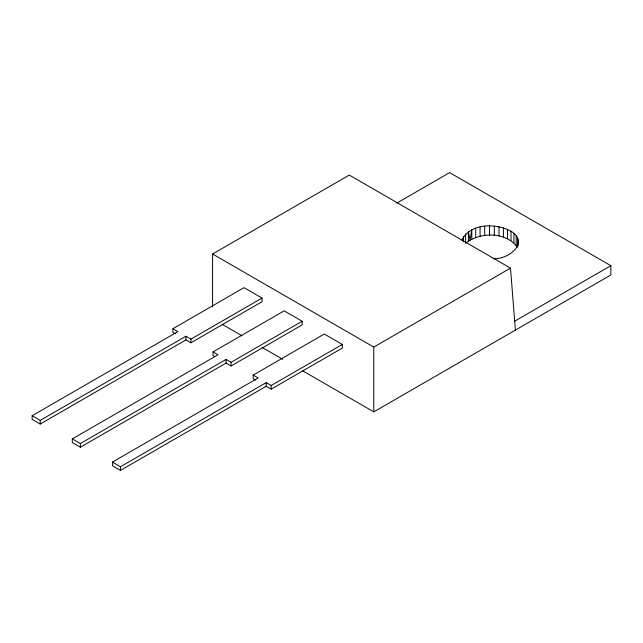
<?xml version="1.0" encoding="UTF-8"?>
<svg xmlns="http://www.w3.org/2000/svg" width="643" height="643" viewBox="0 0 643 643"><rect width="100%" height="100%" fill="white"/><g stroke="black" fill="none" stroke-linecap="round" stroke-linejoin="round"><path stroke-width="0.96" d="M462.229 241.069L462.229 239.204C471.552 222.968 496.139 223.089 511.008 231.231C530.29 243.158 507.504 260.053 493.109 258.615M465.62 243.335C479.863 231.729 506.041 231.633 517.342 247.177M212.568 306.824L212.568 254.001L349.278 175.065L510.486 268.139L515.397 330.092M172.895 328.734L244.019 287.67L262.031 298.071L262.031 301.72L190.915 342.783L185.931 339.906L40.212 424.042L32.15 419.389L32.15 415.74L177.87 331.603L172.895 328.734L172.895 332.383L175.386 333.821M396.795 203.116L449.642 172.605L610.85 265.68L610.85 274.987L373.776 411.858L302.7 370.826M32.15 415.74L40.212 420.393L185.931 336.257L190.915 339.134L262.031 298.071M213.042 351.906L284.158 310.85L302.178 321.251L302.178 324.9L231.054 365.963L226.079 363.086L80.359 447.215L72.297 442.561L72.297 438.912L218.017 354.783L213.042 351.906L213.042 355.555L214.698 356.519M72.297 438.912L80.359 443.566L226.079 359.437L231.054 362.314L302.178 321.251M253.181 375.086L324.305 334.022L342.325 344.423L342.325 348.08L271.201 389.136L266.218 386.266L120.498 470.395L112.437 465.741L112.437 462.092L258.164 377.963L253.181 375.086L253.181 378.735L255.673 380.174M112.437 462.092L120.498 466.746L266.218 382.617L271.201 385.487L342.325 344.423M212.568 254.001L373.776 347.075L510.486 268.139M514.689 321.195L610.85 265.68M222.1 324.289L242.033 335.799M261.966 347.308L282.767 359.316M518.427 241.278L518.427 244.999M517.719 238.529L517.719 246.904M516.208 235.885L516.208 245.192M513.95 233.433L513.95 242.741M511.008 231.231L511.008 240.538M507.464 229.35L507.464 238.657M503.413 227.847L503.413 237.154M498.984 226.754L498.984 236.061M494.306 226.111L494.306 235.418M489.5 225.934L489.5 235.242M484.709 226.232L484.709 235.539M480.08 226.987L480.08 236.294M475.732 228.185L475.732 237.492M471.801 239.1L471.801 229.792L470.025 240.04L468.401 231.753L468.401 241.061M465.62 234.028L465.62 242.403M463.539 236.536L463.539 241.189M373.776 347.075L373.776 411.858M271.201 385.487L271.201 389.136M266.218 382.617L266.218 386.266M231.054 362.314L231.054 365.963M226.079 359.437L226.079 363.086M190.915 339.134L190.915 342.783M185.931 336.257L185.931 339.906M120.498 466.746L120.498 470.395M80.359 443.566L80.359 447.215M40.212 420.393L40.212 424.042"/></g></svg>
